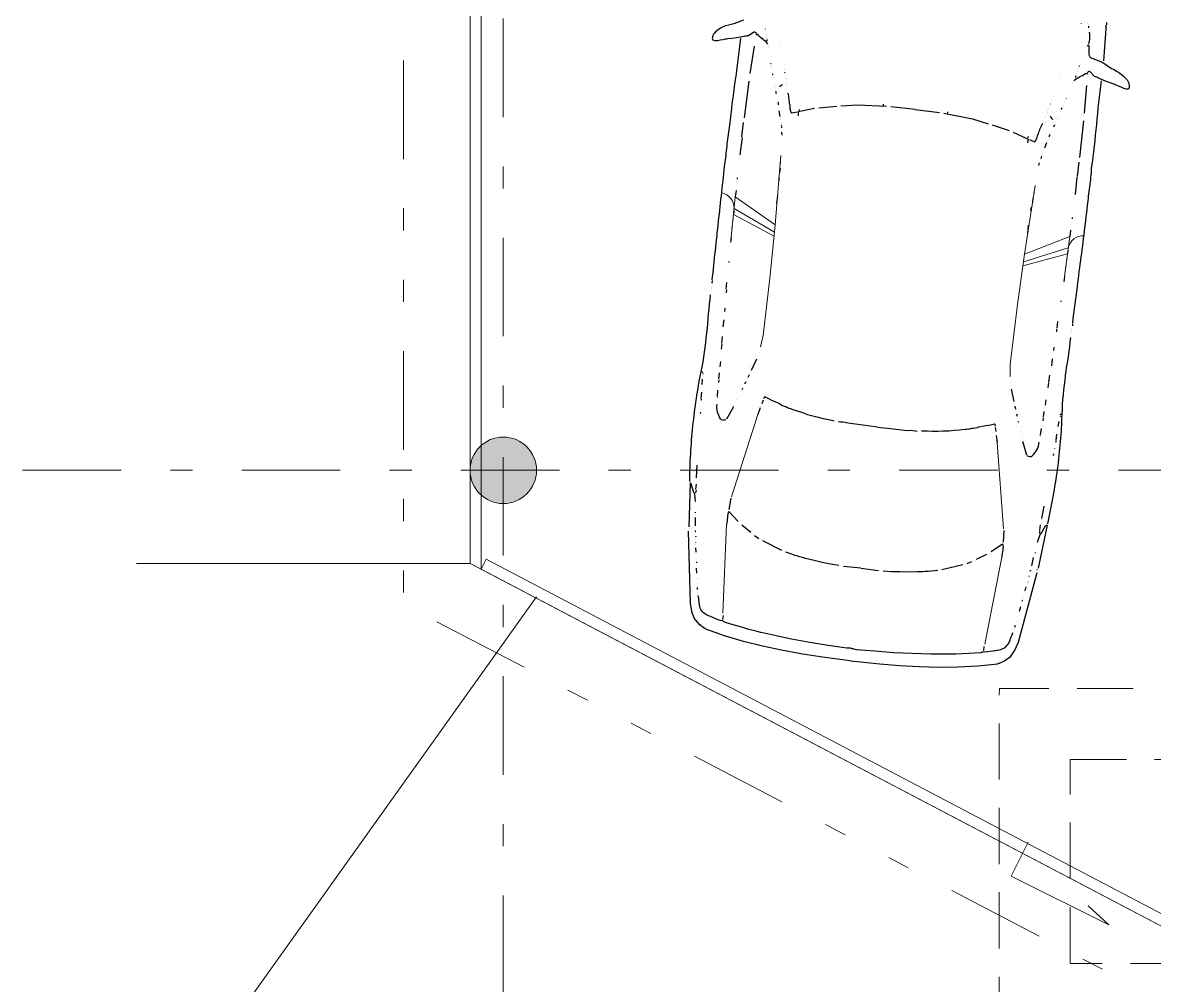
# Model space of a CAD drawing. Header units: metres. Extents: x -45 to 1930, y -347 to 488.
# Drawn here: x 146.67 to 151.78, y -31.93 to -27.59 of the extents above; entities that cross this region are included whole.
import ezdxf

# ---------------------------------------------------------------- set-up
doc = ezdxf.new("R2010")
doc.units = ezdxf.units.M
for name, pattern in [('GETRENNT', [31.75, 12.7, -6.35, 0, -6.35, 0, -6.35]), ('ČERCHOVANÁ', [25.4, 12.7, -6.35, 0, -6.35]), ('ČÁRKOVANÁ', [19.05, 12.7, -6.35])]:
    doc.linetypes.add(name, pattern=pattern)
doc.layers.add('FLOATINGWINDOWS', color=2, linetype='Continuous', plot=False)
for name, color, linetype in [('OSA', 7, 'ČERCHOVANÁ'), ('SRAFY', 3, 'Continuous'), ('srafy sklo', 252, 'Continuous'), ('SRAFY-TERÉN', 252, 'Continuous'), ('zariz.predmety', 203, 'Continuous'), ('ZDIVO', 1, 'Continuous')]:
    doc.layers.add(name, color=color, linetype=linetype)

# ---------------------------------------------------------------- blocks, each defined once
blk = doc.blocks.new('BMW3-PUD')
at = {"lineweight": 0}
for p, q in [((2.5694, 0.7572), (2.3861, 0.7602)), ((2.3861, 0.7602), (2.4905, 0.5663)), ((2.4387, 0.7593), (2.5245, 0.5656)), ((2.4664, 0.7589), (2.5425, 0.5652)), ((3.3491, 0.5435), (3.7319, 0.6186)), ((3.8595, 0.6254), (4.2578, 0.5956)), ((3.3491, -0.5435), (3.7319, -0.6186)), ((2.3861, -0.7602), (2.4905, -0.5663)), ((2.4387, -0.7593), (2.5245, -0.5656)), ((2.4664, -0.7589), (2.5425, -0.5652)), ((3.8595, -0.6254), (4.2578, -0.5956)), ((2.5694, -0.7572), (2.3861, -0.7602))]:
    blk.add_line(p, q, dxfattribs=at)
for points in [[(1.5236, 0.7387), (1.5228, 0.7394), (1.5213, 0.7394), (1.5198, 0.7409), (1.519, 0.7424), (1.525, 0.7447), (1.5318, 0.7463), (1.5393, 0.7471), (1.546, 0.7472), (1.5528, 0.748), (1.5595, 0.7489), (1.5663, 0.7512), (1.5715, 0.7543), (1.5722, 0.7558), (1.573, 0.7573), (1.5737, 0.758), (1.5737, 0.758), (1.5902, 0.8161), (1.6115, 0.8584), (1.6159, 0.8704), (1.621, 0.8818), (1.6261, 0.8938), (1.632, 0.9044), (1.6386, 0.915), (1.6468, 0.9249), (1.6549, 0.934), (1.6653, 0.9416), (1.6691, 0.9432), (1.6728, 0.9447), (1.6765, 0.9462), (1.6803, 0.9471), (1.684, 0.9471), (1.6878, 0.9471), (1.6916, 0.9464), (1.6953, 0.9457), (1.697, 0.9345), (1.6948, 0.9232), (1.6905, 0.9111), (1.6876, 0.8991), (1.6855, 0.893), (1.684, 0.8878), (1.6833, 0.8825), (1.6811, 0.878), (1.6768, 0.8592), (1.6725, 0.8411), (1.6675, 0.823), (1.6625, 0.8057), (1.6603, 0.8004), (1.6588, 0.7951), (1.6574, 0.7906), (1.6567, 0.7861), (1.6382, 0.7648), (1.6375, 0.7618), (1.6382, 0.7588), (1.6398, 0.7558), (1.6413, 0.7536), (1.6413, 0.7536), (1.6428, 0.7529), (1.6436, 0.7521), (1.6436, 0.7521)], [(1.4094, 0.8109), (1.4146, 0.8125), (1.4198, 0.8125), (1.4244, 0.8088), (1.4319, 0.8127), (1.4334, 0.8127), (1.4349, 0.812), (1.4356, 0.8112), (1.4379, 0.8112), (1.582, 0.8182)], [(2.7721, 0.8189), (2.7556, 0.8195), (2.7391, 0.8193), (2.7225, 0.8198), (2.7053, 0.8196), (2.6887, 0.8202), (2.6722, 0.82), (2.6557, 0.8205), (2.6392, 0.8203), (2.6226, 0.8209), (2.6054, 0.8207), (2.5889, 0.8212), (2.5724, 0.821), (2.5558, 0.8216), (2.5393, 0.8214), (2.522, 0.8219), (2.5055, 0.8217), (2.489, 0.8223), (2.4725, 0.8221), (2.4559, 0.8226), (2.4387, 0.8224), (2.4221, 0.823), (2.4056, 0.8228), (2.3891, 0.8226), (2.3718, 0.8232), (2.3553, 0.823), (2.3388, 0.8235), (2.3215, 0.8233), (2.305, 0.8231), (2.2885, 0.8236), (2.272, 0.8234), (2.2547, 0.824), (2.2382, 0.8238), (2.2276, 0.8237), (2.2171, 0.8236), (2.2059, 0.8234), (2.1954, 0.8233), (2.1848, 0.8232), (2.1743, 0.8238), (2.1638, 0.8237), (2.1533, 0.8243), (2.1428, 0.8242), (2.1315, 0.824), (2.121, 0.8239), (2.1105, 0.8238), (2.1, 0.8237), (2.0895, 0.8235), (2.079, 0.8226), (2.0685, 0.8218), (2.0437, 0.8222), (2.0189, 0.8227), (1.9942, 0.8224), (1.9694, 0.8228), (1.9446, 0.8225), (1.9198, 0.8222), (1.8951, 0.822), (1.8703, 0.8217), (1.8455, 0.8206), (1.8207, 0.8203), (1.796, 0.82), (1.7712, 0.8197), (1.7464, 0.8194), (1.7224, 0.8192), (1.6976, 0.8196), (1.6728, 0.8193)], [(1.9431, 0.8203), (1.9431, 0.8203)], [(2.7751, 0.8182), (2.7781, 0.819), (2.7804, 0.819), (2.7826, 0.819), (2.7849, 0.8191)], [(2.7984, 0.8192), (2.7984, 0.8192)], [(2.8059, 0.8186), (2.8059, 0.8186)], [(2.8119, 0.8194), (2.8119, 0.8194)], [(3.686, 0.8133), (3.6702, 0.8146), (3.6552, 0.8167), (3.6394, 0.818), (3.6236, 0.8193), (3.6086, 0.8206), (3.5928, 0.8219), (3.577, 0.8225), (3.5612, 0.8238), (3.5455, 0.8244), (3.5304, 0.8257), (3.5146, 0.8263), (3.4989, 0.8268), (3.4831, 0.8274), (3.4673, 0.828), (3.4516, 0.8285), (3.4365, 0.8284), (3.4208, 0.8289), (3.405, 0.8287), (3.3892, 0.8285), (3.3734, 0.8291), (3.3577, 0.8289), (3.3419, 0.828), (3.3269, 0.8278), (3.3111, 0.8276), (3.2954, 0.8267), (3.2796, 0.8265), (3.2639, 0.8255), (3.2489, 0.8246), (3.2331, 0.8236), (3.2173, 0.8227), (3.2024, 0.821), (3.1866, 0.8201), (3.1648, 0.8183), (3.1431, 0.8166), (3.1213, 0.8156), (3.0988, 0.8153), (3.077, 0.815), (3.0552, 0.8148), (3.0334, 0.8153), (3.0117, 0.815), (2.9899, 0.8155), (2.9681, 0.816), (2.9463, 0.8172), (2.9246, 0.8177), (2.9028, 0.8182), (2.881, 0.8187), (2.86, 0.8185), (2.8382, 0.8189)], [(1.4378, 0.8143), (1.4378, 0.8143)], [(2.7924, 0.8169), (2.7924, 0.8169)], [(2.7984, 0.8162), (2.7984, 0.8162)], [(2.8127, 0.8164), (2.8127, 0.8164)], [(2.8224, 0.8158), (2.8224, 0.8158)], [(3.1904, 0.8127), (3.1897, 0.8134), (3.1889, 0.8134), (3.1874, 0.8141), (3.1866, 0.8149)], [(3.195, 0.8119), (3.195, 0.8119), (3.1964, 0.812), (3.1972, 0.812), (3.1979, 0.812)], [(3.2446, 0.8088), (3.2205, 0.81)], [(3.3076, 0.8065), (3.2791, 0.8062)], [(3.3107, 0.8058), (3.3121, 0.8058), (3.3136, 0.8058), (3.3144, 0.8059), (3.3167, 0.8059)], [(3.3452, 0.804), (3.3452, 0.804), (3.346, 0.804), (3.346, 0.804), (3.346, 0.804)], [(3.3693, 0.802), (3.376, 0.8021)], [(3.4174, 0.7988), (3.4174, 0.7988)], [(3.6653, 0.7845), (3.6082, 0.7884)], [(3.6699, 0.7831), (3.6699, 0.7831)], [(3.6856, 0.7832), (3.6856, 0.7832)], [(3.7728, 0.7775), (3.7374, 0.7846), (3.7367, 0.7854), (3.7359, 0.7869), (3.7344, 0.7876), (3.7329, 0.7891), (3.6951, 0.8051), (3.6944, 0.8059), (3.6936, 0.8074), (3.6921, 0.8089), (3.692, 0.8111), (3.8897, 0.794)], [(3.7187, 0.7814), (3.6939, 0.7818)], [(3.7217, 0.7799), (3.7329, 0.7816)], [(3.7773, 0.7768), (3.7773, 0.7768)], [(3.8202, 0.7721), (3.8209, 0.7721), (3.8217, 0.7721), (3.8224, 0.7721), (3.8239, 0.7721)], [(3.8315, 0.77), (3.8315, 0.77)], [(3.8818, 0.7646), (3.8442, 0.7679)], [(3.8965, 0.791), (3.8965, 0.791), (3.8965, 0.791), (3.8958, 0.791), (3.8958, 0.791), (3.8958, 0.791), (3.8965, 0.791), (3.8965, 0.791), (3.8965, 0.791)], [(3.9033, 0.7896), (3.9033, 0.7896)], [(4.4034, 0), (4.4032, 0.0469), (4.4022, 0.1355), (4.3989, 0.2241), (4.3933, 0.3126), (4.3855, 0.4004), (4.374, 0.4881), (4.3586, 0.5758), (4.3388, 0.6634), (4.3373, 0.6649), (4.3358, 0.6671), (4.335, 0.6694), (4.335, 0.6709), (4.3227, 0.6917), (4.3037, 0.7125), (4.3029, 0.714), (4.3022, 0.7148), (4.3021, 0.7163), (4.3014, 0.717), (4.2727, 0.7325), (4.2312, 0.7447), (3.9093, 0.7919)], [(1.4224, 0.7277), (1.4224, 0.7277)], [(1.4291, 0.73), (1.4291, 0.73)], [(1.4351, 0.7331), (1.4426, 0.734)], [(1.4485, 0.7363), (1.4485, 0.7363)], [(1.4613, 0.7394), (1.468, 0.741), (1.474, 0.7418), (1.4807, 0.7427), (1.4867, 0.7435), (1.4935, 0.7436), (1.5003, 0.7437), (1.507, 0.743), (1.5138, 0.7423)], [(1.5312, 0.735), (1.5312, 0.735)], [(1.5379, 0.7336), (1.5379, 0.7336)], [(1.6102, 0.7157), (1.6102, 0.7157)], [(1.6856, 0.6955), (1.6802, 0.7007), (1.6749, 0.7059), (1.6711, 0.7127), (1.6665, 0.7186), (1.6627, 0.7253), (1.6588, 0.7313), (1.6543, 0.738), (1.6489, 0.7439), (1.6489, 0.7454), (1.6482, 0.7469), (1.6474, 0.7484), (1.6474, 0.7492), (1.6474, 0.7507), (1.6481, 0.7514), (1.6496, 0.7529), (1.6503, 0.7537)], [(1.7014, 0.7558), (1.8267, 0.7596)], [(1.8327, 0.7574), (1.8327, 0.7574)], [(1.8612, 0.76), (2.0279, 0.762)], [(2.1135, 0.7622), (2.0489, 0.7622)], [(2.1173, 0.7608), (2.1961, 0.7617)], [(2.2997, 0.7614), (2.3065, 0.7615)], [(2.3223, 0.7617), (2.3223, 0.7617)], [(2.332, 0.7604), (2.332, 0.7604)], [(2.3538, 0.7606), (2.3538, 0.7606)], [(2.3576, 0.7599), (2.3861, 0.7602)], [(2.4499, 0.7587), (2.4664, 0.7589)], [(2.489, 0.7592), (2.489, 0.7592), (2.4905, 0.7592), (2.4912, 0.7592), (2.4912, 0.7592)], [(2.4987, 0.7586), (2.4987, 0.7586)], [(2.5228, 0.7589), (2.5228, 0.7589), (2.5243, 0.7589), (2.525, 0.7589), (2.525, 0.7589)], [(2.5694, 0.7572), (2.5926, 0.7574)], [(2.5987, 0.7553), (2.5987, 0.7553)], [(2.6114, 0.7577), (2.6114, 0.7577)], [(2.679, 0.754), (2.6805, 0.754), (2.6813, 0.754), (2.6828, 0.754), (2.6843, 0.754)], [(2.8044, 0.7517), (2.7744, 0.7521)], [(2.8082, 0.7503), (2.821, 0.7504)], [(2.8908, 0.7475), (2.9059, 0.7477)], [(2.9434, 0.7459), (2.9757, 0.7463)], [(2.9825, 0.7456), (2.9825, 0.7456)], [(3.0486, 0.7434), (3.0186, 0.7438)], [(3.0523, 0.7419), (3.0764, 0.7422)], [(3.1312, 0.7391), (3.156, 0.7394)], [(3.2101, 0.7378), (3.1838, 0.7382)], [(3.2146, 0.7363), (3.2266, 0.7365)], [(3.2905, 0.7342), (3.2612, 0.7354)], [(3.295, 0.7335), (3.295, 0.7335), (3.2957, 0.7336), (3.2965, 0.7336), (3.2965, 0.7336)], [(3.391, 0.6844), (3.3931, 0.6904), (3.3938, 0.6972), (3.393, 0.7032), (3.3892, 0.7084), (3.3823, 0.7136), (3.3748, 0.718), (3.3672, 0.7224), (3.3597, 0.726), (3.3514, 0.729), (3.3423, 0.7304), (3.3341, 0.7317), (3.3251, 0.7316)], [(3.9067, 0.7604), (3.9059, 0.7603), (3.9044, 0.7611), (3.9036, 0.7618), (3.9021, 0.7618)], [(3.9277, 0.7576), (3.9277, 0.7576), (3.9285, 0.7576), (3.93, 0.7576), (3.9307, 0.7577)], [(3.9382, 0.757), (3.9382, 0.757)], [(3.9555, 0.7549), (3.9555, 0.7549), (3.9563, 0.7549), (3.957, 0.755), (3.957, 0.755)], [(3.9653, 0.7528), (3.9653, 0.7528)], [(3.9984, 0.7472), (3.9796, 0.7507)], [(4.0029, 0.7458), (4.0029, 0.7458)], [(4.0285, 0.7423), (4.0285, 0.7423)], [(4.0413, 0.7402), (4.0428, 0.7402), (4.0435, 0.7402), (4.0451, 0.7402), (4.0458, 0.7402)], [(4.0526, 0.7396), (4.0526, 0.7396)], [(4.0924, 0.7333), (4.0699, 0.7368)], [(4.1165, 0.7291), (4.1165, 0.7291)], [(4.1376, 0.7248), (4.1376, 0.7248)], [(4.1489, 0.7227), (4.1489, 0.7227)], [(4.1654, 0.7207), (4.1564, 0.7221)], [(4.1699, 0.72), (4.1699, 0.72)], [(4.1775, 0.7178), (4.1775, 0.7178)], [(4.3475, 0), (4.3474, 0.005), (4.3495, 0.0215), (4.3462, 0.1056), (4.343, 0.1904), (4.3375, 0.2744), (4.3297, 0.3577), (4.3271, 0.3862), (4.3238, 0.4147), (4.3204, 0.4424), (4.3171, 0.4702), (4.3123, 0.4986), (4.3074, 0.5264), (4.3026, 0.5541), (4.297, 0.5826), (4.2955, 0.5848), (4.2947, 0.5878), (4.2939, 0.59), (4.2924, 0.5923), (4.2922, 0.6028), (4.2899, 0.6133), (4.2867, 0.6237), (4.2843, 0.635), (4.282, 0.6402), (4.2805, 0.6462), (4.2789, 0.6522), (4.2773, 0.6574), (4.275, 0.6641), (4.2727, 0.6701), (4.2703, 0.6761), (4.2665, 0.6821), (4.2627, 0.6865), (4.2581, 0.691), (4.2528, 0.6954), (4.2476, 0.6991), (4.2408, 0.702), (4.2332, 0.7042), (4.2257, 0.7064), (4.2189, 0.7078), (4.2114, 0.7099), (4.2046, 0.7114), (4.1978, 0.7135), (4.1918, 0.7157)], [(4.2969, 0.7155), (4.2969, 0.7155)], [(1.4279, 0.7), (1.4279, 0.7), (1.4272, 0.7), (1.4257, 0.7), (1.4257, 0.7)], [(1.4377, 0.6971), (1.4377, 0.6971)], [(1.5138, 0.6793), (1.5138, 0.6793)], [(1.62, 0.7136), (1.62, 0.7136), (1.6193, 0.7135), (1.6178, 0.7135), (1.6178, 0.7135)], [(1.6291, 0.7107), (1.6291, 0.7107)], [(1.6449, 0.7063), (1.6449, 0.7063)], [(1.6532, 0.7042), (1.6532, 0.7042)], [(1.6607, 0.7028), (1.6607, 0.7028)], [(1.6645, 0.7013), (1.672, 0.7014)], [(1.6954, 0.6927), (1.6954, 0.6927)], [(1.7014, 0.6905), (1.7014, 0.6905)], [(1.7714, 0.6703), (1.7714, 0.6703), (1.7714, 0.6711), (1.7707, 0.6718), (1.7707, 0.6718)], [(1.7798, 0.6666), (1.7798, 0.6666)], [(1.7895, 0.6653), (1.7895, 0.6653)], [(3.3282, 0.6566), (3.3872, 0.6813)], [(3.3369, 0.6807), (3.3369, 0.6807)], [(1.6742, 0.6368), (1.6742, 0.6368)], [(1.6885, 0.634), (1.6885, 0.634)], [(1.7428, 0.6189), (1.7428, 0.6189)], [(1.8001, 0.6616), (1.8001, 0.6616)], [(1.8084, 0.6595), (1.8084, 0.6595)], [(1.8204, 0.6551), (1.8197, 0.6559), (1.8189, 0.6566), (1.8167, 0.6566), (1.8152, 0.6573)], [(1.8302, 0.6522), (1.8302, 0.6522)], [(1.8585, 0.6083), (1.8615, 0.6113), (1.8645, 0.6143), (1.8682, 0.6181), (1.8719, 0.6204)], [(1.8604, 0.6436), (1.8604, 0.6436)], [(1.8679, 0.6414), (1.8679, 0.6414)], [(1.8755, 0.6385), (1.8755, 0.6385)], [(1.8786, 0.625), (1.8786, 0.625)], [(1.8845, 0.6364), (1.8845, 0.6364)], [(1.9033, 0.6306), (1.8928, 0.6334)], [(1.9182, 0.639), (1.9182, 0.639)], [(1.9305, 0.6211), (1.9305, 0.6211)], [(1.9508, 0.6154), (1.9478, 0.6161), (1.9456, 0.6161), (1.9425, 0.6168), (1.9403, 0.619)], [(3.2093, 0.6154), (3.219, 0.6193)], [(3.2347, 0.6247), (3.2347, 0.6247)], [(3.2415, 0.6263), (3.2422, 0.6263), (3.243, 0.627), (3.2437, 0.6278), (3.2452, 0.6278)], [(3.2512, 0.6294), (3.2512, 0.6294)], [(3.2622, 0.6475), (3.2622, 0.6475)], [(3.2655, 0.6236), (3.2655, 0.6236)], [(3.2781, 0.6395), (3.2781, 0.6395)], [(3.2886, 0.6434), (3.2886, 0.6434)], [(3.2945, 0.6457), (3.2945, 0.6457)], [(3.3043, 0.6488), (3.3043, 0.6488)], [(3.3207, 0.6558), (3.3207, 0.6558)], [(3.7319, 0.6186), (3.7319, 0.6186)], [(3.7394, 0.6209), (3.7911, 0.6238)], [(3.8398, 0.5749), (3.7987, 0.6217), (3.8047, 0.624), (3.8121, 0.6256), (3.8196, 0.6257), (3.8272, 0.6257), (3.8354, 0.6251), (3.8437, 0.6252), (3.852, 0.6246), (3.8595, 0.6254)], [(1.7684, 0.6117), (1.7684, 0.6117)], [(1.788, 0.6074), (1.788, 0.6074)], [(1.794, 0.6052), (1.794, 0.6052)], [(1.8046, 0.6031), (1.8046, 0.6031), (1.8038, 0.6031), (1.8023, 0.6031), (1.8023, 0.6031)], [(1.8143, 0.6002), (1.8143, 0.6002)], [(1.8234, 0.5981), (1.8234, 0.5981)], [(1.8309, 0.5952), (1.8309, 0.5952)], [(1.8347, 0.5937), (1.8347, 0.5937)], [(1.8422, 0.5923), (1.8422, 0.5923)], [(1.8477, 0.5743), (1.8477, 0.5743)], [(1.8498, 0.5909), (1.8498, 0.5909)], [(1.8556, 0.6007), (1.8556, 0.6007)], [(1.8573, 0.588), (1.8573, 0.588)], [(1.8664, 0.5851), (1.8664, 0.5851)], [(1.9744, 0.5278), (1.9816, 0.5512), (1.9786, 0.5549), (1.974, 0.5571), (1.9695, 0.5585), (1.9643, 0.56), (1.959, 0.5607), (1.9537, 0.5621), (1.9484, 0.5628), (1.9439, 0.565), (1.9379, 0.5664), (1.9311, 0.5678), (1.9251, 0.5693), (1.9183, 0.5707), (1.9123, 0.5721), (1.9055, 0.5743), (1.8995, 0.5765), (1.8934, 0.5794)], [(1.9591, 0.6125), (1.9591, 0.6125)], [(1.9681, 0.6111), (1.9681, 0.6111)], [(2.0021, 0.601), (1.978, 0.6082)], [(2.0111, 0.5981), (2.0111, 0.5981)], [(2.0269, 0.5945), (2.0269, 0.5945)], [(2.0322, 0.5931), (2.0322, 0.5931)], [(2.0435, 0.5902), (2.0435, 0.5902), (2.0427, 0.5909), (2.0412, 0.5917), (2.0412, 0.5917)], [(2.0465, 0.5895), (2.048, 0.5895), (2.0495, 0.5895), (2.051, 0.5895), (2.0533, 0.5896)], [(2.0593, 0.5874), (2.0593, 0.5874)], [(2.0856, 0.5832), (2.0721, 0.5853)], [(2.2081, 0.5764), (2.2096, 0.5764), (2.2103, 0.5764), (2.2118, 0.5764), (2.2133, 0.5765)], [(2.2268, 0.5766), (2.2268, 0.5766)], [(2.2336, 0.5745), (2.2547, 0.5747)], [(2.2922, 0.5721), (2.2757, 0.5734)], [(2.2845, 0.5893), (2.2845, 0.5893)], [(2.3936, 0.5703), (2.3583, 0.5699)], [(3.0724, 0.5709), (3.0724, 0.5709)], [(3.1016, 0.5788), (3.1555, 0.5975)], [(3.1388, 0.6063), (3.1388, 0.6063)], [(3.1421, 0.5823), (3.1421, 0.5823)], [(3.1622, 0.5983), (3.1622, 0.5983)], [(3.1689, 0.6006), (3.1689, 0.6006)], [(3.1764, 0.6037), (3.1891, 0.6084)], [(3.1951, 0.61), (3.1951, 0.61)], [(3.2033, 0.6123), (3.2033, 0.6123)], [(3.603, 0.5946), (3.603, 0.5946)], [(3.6922, 0.6129), (3.6922, 0.6129)], [(4.2683, 0.5927), (4.2871, 0.5929)], [(1.949, 0.4517), (1.9722, 0.5225), (1.9895, 0.5205)], [(1.961, 0.5201), (1.9625, 0.5202), (1.964, 0.5202), (1.9647, 0.5202), (1.967, 0.5202)], [(3.2768, 0.4931), (3.266, 0.5214), (3.2675, 0.523), (3.2697, 0.5245), (3.2727, 0.5253), (3.2764, 0.5268)], [(3.2824, 0.5269), (3.2989, 0.5316)], [(3.3109, 0.5347), (3.3109, 0.5347)], [(3.3176, 0.5363), (3.3491, 0.5435)], [(3.8811, 0.513), (3.8535, 0.5562)], [(3.2768, 0.4931), (3.2886, 0.4519), (3.2932, 0.4459), (3.2955, 0.4385), (3.2979, 0.4295), (3.2995, 0.422), (3.3026, 0.4145), (3.3042, 0.4078), (3.3057, 0.401), (3.3073, 0.3935), (3.3129, 0.3688), (3.3176, 0.3448), (3.3224, 0.3209), (3.3265, 0.2962), (3.3298, 0.2722), (3.3331, 0.2482), (3.3349, 0.2234), (3.3367, 0.1986)], [(3.8864, 0.5071), (3.8864, 0.5071)], [(3.8902, 0.4996), (3.8902, 0.4996)], [(3.9056, 0.4727), (3.8941, 0.4937)], [(3.9079, 0.4653), (3.9079, 0.4653)], [(3.9102, 0.46), (3.9102, 0.46)], [(1.9277, 0.353), (1.9447, 0.4328)], [(1.9476, 0.4441), (1.9476, 0.4441)], [(3.9459, 0.3636), (3.9133, 0.4541)], [(1.9018, 0.1297), (1.9108, 0.2612), (1.9249, 0.3342)], [(3.9491, 0.3516), (3.9491, 0.3516)], [(3.9836, 0.1005), (3.9817, 0.1388), (3.9782, 0.1763), (3.974, 0.2145), (3.969, 0.2535), (3.9674, 0.2633), (3.9658, 0.2722), (3.9649, 0.2805), (3.9626, 0.2887), (3.9609, 0.3037), (3.9577, 0.3179), (3.9546, 0.3314), (3.9514, 0.3449)], [(3.3424, 0), (3.3423, 0.044), (3.3412, 0.1356), (3.3395, 0.1476), (3.3394, 0.1589), (3.3393, 0.1694), (3.3391, 0.1799)], [(1.8926, 0.1461), (1.8941, 0.1461), (1.8956, 0.1462), (1.8964, 0.1462), (1.8986, 0.1462)], [(1.8992, 0), (1.9005, 0.1109)], [(1.9004, 0.1222), (1.9004, 0.1222)], [(1.8987, 0.0535), (1.8987, 0.0535)], [(1.8988, 0.0588), (1.8988, 0.0588)], [(3.9834, 0), (3.9846, 0.0795)], [(3.9853, 0.0855), (3.9853, 0.0855)], [(4.4034, 0), (4.4032, -0.0469), (4.4022, -0.1355), (4.3989, -0.2241), (4.3933, -0.3126), (4.3855, -0.4004), (4.374, -0.4881), (4.3586, -0.5758), (4.3388, -0.6634), (4.3373, -0.6649), (4.3358, -0.6671), (4.335, -0.6694), (4.335, -0.6709), (4.3227, -0.6917), (4.3037, -0.7125), (4.3029, -0.714), (4.3022, -0.7148), (4.3021, -0.7163), (4.3014, -0.717), (4.2727, -0.7325), (4.2312, -0.7447), (3.9093, -0.7919)], [(3.9834, 0), (3.9846, -0.0795)], [(1.8992, 0), (1.9005, -0.1109)], [(3.3424, 0), (3.3423, -0.044), (3.3412, -0.1356), (3.3395, -0.1476), (3.3394, -0.1589), (3.3393, -0.1694), (3.3391, -0.1799)], [(4.3475, 0), (4.3474, -0.005), (4.3495, -0.0215), (4.3462, -0.1056), (4.343, -0.1904), (4.3375, -0.2744), (4.3297, -0.3577), (4.3271, -0.3862), (4.3238, -0.4147), (4.3204, -0.4424), (4.3171, -0.4702), (4.3123, -0.4986), (4.3074, -0.5264), (4.3026, -0.5541), (4.297, -0.5826), (4.2955, -0.5848), (4.2947, -0.5878), (4.2939, -0.59), (4.2924, -0.5923), (4.2922, -0.6028), (4.2899, -0.6133), (4.2867, -0.6237), (4.2843, -0.635), (4.282, -0.6402), (4.2805, -0.6462), (4.2789, -0.6522), (4.2773, -0.6574), (4.275, -0.6641), (4.2727, -0.6701), (4.2703, -0.6761), (4.2665, -0.6821), (4.2627, -0.6865), (4.2581, -0.691), (4.2528, -0.6954), (4.2476, -0.6991), (4.2408, -0.702), (4.2332, -0.7042), (4.2257, -0.7064), (4.2189, -0.7078), (4.2114, -0.7099), (4.2046, -0.7114), (4.1978, -0.7135), (4.1918, -0.7157)], [(1.8987, -0.0535), (1.8987, -0.0535)], [(1.8988, -0.0588), (1.8988, -0.0588)], [(3.9836, -0.1005), (3.9817, -0.1388), (3.9782, -0.1763), (3.974, -0.2145), (3.969, -0.2535), (3.9674, -0.2633), (3.9658, -0.2722), (3.9649, -0.2805), (3.9626, -0.2887), (3.9609, -0.3037), (3.9577, -0.3179), (3.9546, -0.3314), (3.9514, -0.3449)], [(3.9853, -0.0855), (3.9853, -0.0855)], [(1.8926, -0.1461), (1.8941, -0.1461), (1.8956, -0.1462), (1.8964, -0.1462), (1.8986, -0.1462)], [(1.9004, -0.1222), (1.9004, -0.1222)], [(1.9018, -0.1297), (1.9108, -0.2612), (1.9249, -0.3342)], [(3.2768, -0.4931), (3.2886, -0.4519), (3.2932, -0.4459), (3.2955, -0.4385), (3.2979, -0.4295), (3.2995, -0.422), (3.3026, -0.4145), (3.3042, -0.4078), (3.3057, -0.401), (3.3073, -0.3935), (3.3129, -0.3688), (3.3176, -0.3448), (3.3224, -0.3209), (3.3265, -0.2962), (3.3298, -0.2722), (3.3331, -0.2482), (3.3349, -0.2234), (3.3367, -0.1986)], [(1.9277, -0.353), (1.9447, -0.4328)], [(3.9491, -0.3516), (3.9491, -0.3516)], [(3.9459, -0.3636), (3.9133, -0.4541)], [(1.9476, -0.4441), (1.9476, -0.4441)], [(1.949, -0.4517), (1.9722, -0.5225), (1.9895, -0.5205)], [(3.2768, -0.4931), (3.266, -0.5214), (3.2675, -0.523), (3.2697, -0.5245), (3.2727, -0.5253), (3.2764, -0.5268)], [(3.8864, -0.5071), (3.8864, -0.5071)], [(3.8902, -0.4996), (3.8902, -0.4996)], [(3.9056, -0.4727), (3.8941, -0.4937)], [(3.9079, -0.4653), (3.9079, -0.4653)], [(3.9102, -0.46), (3.9102, -0.46)], [(1.9744, -0.5278), (1.9816, -0.5512), (1.9786, -0.5549), (1.974, -0.5571), (1.9695, -0.5585), (1.9643, -0.56), (1.959, -0.5607), (1.9537, -0.5621), (1.9484, -0.5628), (1.9439, -0.565), (1.9379, -0.5664), (1.9311, -0.5678), (1.9251, -0.5693), (1.9183, -0.5707), (1.9123, -0.5721), (1.9055, -0.5743), (1.8995, -0.5765), (1.8934, -0.5794)], [(1.961, -0.5201), (1.9625, -0.5202), (1.964, -0.5202), (1.9647, -0.5202), (1.967, -0.5202)], [(3.2824, -0.5269), (3.2989, -0.5316)], [(3.3109, -0.5347), (3.3109, -0.5347)], [(3.3176, -0.5363), (3.3491, -0.5435)], [(3.8811, -0.513), (3.8535, -0.5562)], [(1.7684, -0.6117), (1.7684, -0.6117)], [(1.788, -0.6074), (1.788, -0.6074)], [(1.794, -0.6052), (1.794, -0.6052)], [(1.8046, -0.6031), (1.8046, -0.6031), (1.8038, -0.6031), (1.8023, -0.6031), (1.8023, -0.6031)], [(1.8143, -0.6002), (1.8143, -0.6002)], [(1.8234, -0.5981), (1.8234, -0.5981)], [(1.8309, -0.5952), (1.8309, -0.5952)], [(1.8347, -0.5937), (1.8347, -0.5937)], [(1.8422, -0.5923), (1.8422, -0.5923)], [(1.8477, -0.5743), (1.8477, -0.5743)], [(1.8498, -0.5909), (1.8498, -0.5909)], [(1.8556, -0.6007), (1.8556, -0.6007)], [(1.8573, -0.588), (1.8573, -0.588)], [(1.8585, -0.6083), (1.8615, -0.6113), (1.8645, -0.6143), (1.8682, -0.6181), (1.8719, -0.6204)], [(1.8664, -0.5851), (1.8664, -0.5851)], [(1.9591, -0.6125), (1.9591, -0.6125)], [(1.9681, -0.6111), (1.9681, -0.6111)], [(2.0021, -0.601), (1.978, -0.6082)], [(2.0111, -0.5981), (2.0111, -0.5981)], [(2.0269, -0.5945), (2.0269, -0.5945)], [(2.0322, -0.5931), (2.0322, -0.5931)], [(2.0435, -0.5902), (2.0435, -0.5902), (2.0427, -0.5909), (2.0412, -0.5917), (2.0412, -0.5917)], [(2.0465, -0.5895), (2.048, -0.5895), (2.0495, -0.5895), (2.051, -0.5895), (2.0533, -0.5896)], [(2.0593, -0.5874), (2.0593, -0.5874)], [(2.0856, -0.5832), (2.0721, -0.5853)], [(2.2081, -0.5764), (2.2096, -0.5764), (2.2103, -0.5764), (2.2118, -0.5764), (2.2133, -0.5765)], [(2.2268, -0.5766), (2.2268, -0.5766)], [(2.2336, -0.5745), (2.2547, -0.5747)], [(2.2922, -0.5721), (2.2757, -0.5734)], [(2.2845, -0.5893), (2.2845, -0.5893)], [(2.3936, -0.5703), (2.3583, -0.5699)], [(3.0724, -0.5709), (3.0724, -0.5709)], [(3.1016, -0.5788), (3.1555, -0.5975)], [(3.1388, -0.6063), (3.1388, -0.6063)], [(3.1421, -0.5823), (3.1421, -0.5823)], [(3.1622, -0.5983), (3.1622, -0.5983)], [(3.1689, -0.6006), (3.1689, -0.6006)], [(3.1764, -0.6037), (3.1891, -0.6084)], [(3.1951, -0.61), (3.1951, -0.61)], [(3.2033, -0.6123), (3.2033, -0.6123)], [(3.603, -0.5946), (3.603, -0.5946)], [(3.6922, -0.6129), (3.6922, -0.6129)], [(3.8398, -0.5749), (3.7987, -0.6217), (3.8047, -0.624), (3.8121, -0.6256), (3.8196, -0.6257), (3.8272, -0.6257), (3.8354, -0.6251), (3.8437, -0.6252), (3.852, -0.6246), (3.8595, -0.6254)], [(4.2683, -0.5927), (4.2871, -0.5929)], [(1.6742, -0.6368), (1.6742, -0.6368)], [(1.6885, -0.634), (1.6885, -0.634)], [(1.7428, -0.6189), (1.7428, -0.6189)], [(1.8001, -0.6616), (1.8001, -0.6616)], [(1.8084, -0.6595), (1.8084, -0.6595)], [(1.8204, -0.6551), (1.8197, -0.6559), (1.8189, -0.6566), (1.8167, -0.6566), (1.8152, -0.6573)], [(1.8302, -0.6522), (1.8302, -0.6522)], [(1.8604, -0.6436), (1.8604, -0.6436)], [(1.8679, -0.6414), (1.8679, -0.6414)], [(1.8755, -0.6385), (1.8755, -0.6385)], [(1.8786, -0.625), (1.8786, -0.625)], [(1.8845, -0.6364), (1.8845, -0.6364)], [(1.9033, -0.6306), (1.8928, -0.6334)], [(1.9182, -0.639), (1.9182, -0.639)], [(1.9305, -0.6211), (1.9305, -0.6211)], [(1.9508, -0.6154), (1.9478, -0.6161), (1.9456, -0.6161), (1.9425, -0.6168), (1.9403, -0.619)], [(3.2093, -0.6154), (3.219, -0.6193)], [(3.2347, -0.6247), (3.2347, -0.6247)], [(3.2415, -0.6263), (3.2422, -0.6263), (3.243, -0.627), (3.2437, -0.6278), (3.2452, -0.6278)], [(3.2512, -0.6294), (3.2512, -0.6294)], [(3.2622, -0.6475), (3.2622, -0.6475)], [(3.2655, -0.6236), (3.2655, -0.6236)], [(3.2781, -0.6395), (3.2781, -0.6395)], [(3.2886, -0.6434), (3.2886, -0.6434)], [(3.2945, -0.6457), (3.2945, -0.6457)], [(3.3043, -0.6488), (3.3043, -0.6488)], [(3.3207, -0.6558), (3.3207, -0.6558)], [(3.3282, -0.6566), (3.3872, -0.6813)], [(3.7319, -0.6186), (3.7319, -0.6186)], [(3.7394, -0.6209), (3.7911, -0.6238)], [(1.62, -0.7136), (1.62, -0.7136), (1.6193, -0.7135), (1.6178, -0.7135), (1.6178, -0.7135)], [(1.6291, -0.7107), (1.6291, -0.7107)], [(1.6449, -0.7063), (1.6449, -0.7063)], [(1.6856, -0.6955), (1.6802, -0.7007), (1.6749, -0.7059), (1.6711, -0.7127), (1.6665, -0.7186), (1.6627, -0.7253), (1.6588, -0.7313), (1.6543, -0.738), (1.6489, -0.7439), (1.6489, -0.7454), (1.6482, -0.7469), (1.6474, -0.7484), (1.6474, -0.7492), (1.6474, -0.7507), (1.6481, -0.7514), (1.6496, -0.7529), (1.6503, -0.7537)], [(1.6532, -0.7042), (1.6532, -0.7042)], [(1.6607, -0.7028), (1.6607, -0.7028)], [(1.6645, -0.7013), (1.672, -0.7014)], [(1.6954, -0.6927), (1.6954, -0.6927)], [(1.7014, -0.6905), (1.7014, -0.6905)], [(1.7714, -0.6703), (1.7714, -0.6703), (1.7714, -0.6711), (1.7707, -0.6718), (1.7707, -0.6718)], [(1.7798, -0.6666), (1.7798, -0.6666)], [(1.7895, -0.6653), (1.7895, -0.6653)], [(3.391, -0.6844), (3.3931, -0.6904), (3.3938, -0.6972), (3.393, -0.7032), (3.3892, -0.7084), (3.3823, -0.7136), (3.3748, -0.718), (3.3672, -0.7224), (3.3597, -0.726), (3.3514, -0.729), (3.3423, -0.7304), (3.3341, -0.7317), (3.3251, -0.7316)], [(3.3369, -0.6807), (3.3369, -0.6807)], [(1.5902, -0.8161), (1.6115, -0.8584), (1.6159, -0.8704), (1.621, -0.8818), (1.6261, -0.8938), (1.632, -0.9044), (1.6386, -0.915), (1.6468, -0.9249), (1.6549, -0.934), (1.6653, -0.9416), (1.6691, -0.9432), (1.6728, -0.9447), (1.6765, -0.9462), (1.6803, -0.9471), (1.684, -0.9471), (1.6878, -0.9471), (1.6916, -0.9464), (1.6953, -0.9457), (1.697, -0.9345), (1.6948, -0.9232), (1.6905, -0.9111), (1.6876, -0.8991), (1.6855, -0.893), (1.684, -0.8878), (1.6833, -0.8825), (1.6811, -0.878), (1.6768, -0.8592), (1.6725, -0.8411), (1.6675, -0.823), (1.6625, -0.8057), (1.6603, -0.8004), (1.6588, -0.7951), (1.6574, -0.7906), (1.6567, -0.7861), (1.6382, -0.7648), (1.6375, -0.7618), (1.6382, -0.7588), (1.6398, -0.7558), (1.6413, -0.7536), (1.6413, -0.7536), (1.6428, -0.7529), (1.6436, -0.7521), (1.6436, -0.7521)], [(1.6102, -0.7157), (1.6102, -0.7157)], [(1.7014, -0.7558), (1.8267, -0.7596)], [(1.8327, -0.7574), (1.8327, -0.7574)], [(1.8612, -0.76), (2.0279, -0.762)], [(2.1135, -0.7622), (2.0489, -0.7622)], [(2.1173, -0.7608), (2.1961, -0.7617)], [(2.2997, -0.7614), (2.3065, -0.7615)], [(2.3223, -0.7617), (2.3223, -0.7617)], [(2.332, -0.7604), (2.332, -0.7604)], [(2.3538, -0.7606), (2.3538, -0.7606)], [(2.3576, -0.7599), (2.3861, -0.7602)], [(2.4499, -0.7587), (2.4664, -0.7589)], [(2.489, -0.7592), (2.489, -0.7592), (2.4905, -0.7592), (2.4912, -0.7592), (2.4912, -0.7592)], [(2.4987, -0.7586), (2.4987, -0.7586)], [(2.5228, -0.7589), (2.5228, -0.7589), (2.5243, -0.7589), (2.525, -0.7589), (2.525, -0.7589)], [(2.5694, -0.7572), (2.5926, -0.7574)], [(2.5987, -0.7553), (2.5987, -0.7553)], [(2.6114, -0.7577), (2.6114, -0.7577)], [(2.679, -0.754), (2.6805, -0.754), (2.6813, -0.754), (2.6828, -0.754), (2.6843, -0.754)], [(2.8044, -0.7517), (2.7744, -0.7521)], [(2.8082, -0.7503), (2.821, -0.7504)], [(2.8908, -0.7475), (2.9059, -0.7477)], [(2.9434, -0.7459), (2.9757, -0.7463)], [(2.9825, -0.7456), (2.9825, -0.7456)], [(3.0486, -0.7434), (3.0186, -0.7438)], [(3.0523, -0.7419), (3.0764, -0.7422)], [(3.1312, -0.7391), (3.156, -0.7394)], [(3.2101, -0.7378), (3.1838, -0.7382)], [(3.2146, -0.7363), (3.2266, -0.7365)], [(3.2905, -0.7342), (3.2612, -0.7354)], [(3.295, -0.7335), (3.295, -0.7335), (3.2957, -0.7336), (3.2965, -0.7336), (3.2965, -0.7336)], [(3.8818, -0.7646), (3.8442, -0.7679)], [(3.9067, -0.7604), (3.9059, -0.7603), (3.9044, -0.7611), (3.9036, -0.7618), (3.9021, -0.7618)], [(3.9277, -0.7576), (3.9277, -0.7576), (3.9285, -0.7576), (3.93, -0.7576), (3.9307, -0.7577)], [(3.9382, -0.757), (3.9382, -0.757)], [(3.9555, -0.7549), (3.9555, -0.7549), (3.9563, -0.7549), (3.957, -0.755), (3.957, -0.755)], [(3.9653, -0.7528), (3.9653, -0.7528)], [(3.9984, -0.7472), (3.9796, -0.7507)], [(4.0029, -0.7458), (4.0029, -0.7458)], [(4.0285, -0.7423), (4.0285, -0.7423)], [(4.0413, -0.7402), (4.0428, -0.7402), (4.0435, -0.7402), (4.0451, -0.7402), (4.0458, -0.7402)], [(4.0526, -0.7396), (4.0526, -0.7396)], [(4.0924, -0.7333), (4.0699, -0.7368)], [(4.1165, -0.7291), (4.1165, -0.7291)], [(4.1376, -0.7248), (4.1376, -0.7248)], [(4.1489, -0.7227), (4.1489, -0.7227)], [(4.1654, -0.7207), (4.1564, -0.7221)], [(4.1699, -0.72), (4.1699, -0.72)], [(4.1775, -0.7178), (4.1775, -0.7178)], [(4.2969, -0.7155), (4.2969, -0.7155)], [(2.7924, -0.8169), (2.7924, -0.8169)], [(2.7984, -0.8162), (2.7984, -0.8162)], [(2.8127, -0.8164), (2.8127, -0.8164)], [(2.8224, -0.8158), (2.8224, -0.8158)], [(3.686, -0.8133), (3.6702, -0.8146), (3.6552, -0.8167), (3.6394, -0.818), (3.6236, -0.8193), (3.6086, -0.8206), (3.5928, -0.8219), (3.577, -0.8225), (3.5612, -0.8238), (3.5455, -0.8244), (3.5304, -0.8257), (3.5146, -0.8263), (3.4989, -0.8268), (3.4831, -0.8274), (3.4673, -0.828), (3.4516, -0.8285), (3.4365, -0.8284), (3.4208, -0.8289), (3.405, -0.8287), (3.3892, -0.8285), (3.3734, -0.8291), (3.3577, -0.8289), (3.3419, -0.828), (3.3269, -0.8278), (3.3111, -0.8276), (3.2954, -0.8267), (3.2796, -0.8265), (3.2639, -0.8255), (3.2489, -0.8246), (3.2331, -0.8236), (3.2173, -0.8227), (3.2024, -0.821), (3.1866, -0.8201), (3.1648, -0.8183), (3.1431, -0.8166), (3.1213, -0.8156), (3.0988, -0.8153), (3.077, -0.815), (3.0552, -0.8148), (3.0334, -0.8153), (3.0117, -0.815), (2.9899, -0.8155), (2.9681, -0.816), (2.9463, -0.8172), (2.9246, -0.8177), (2.9028, -0.8182), (2.881, -0.8187), (2.86, -0.8185), (2.8382, -0.8189)], [(3.1904, -0.8127), (3.1897, -0.8134), (3.1889, -0.8134), (3.1874, -0.8141), (3.1866, -0.8149)], [(3.195, -0.8119), (3.195, -0.8119), (3.1964, -0.812), (3.1972, -0.812), (3.1979, -0.812)], [(3.2446, -0.8088), (3.2205, -0.81)], [(3.3076, -0.8065), (3.2791, -0.8062)], [(3.3107, -0.8058), (3.3121, -0.8058), (3.3136, -0.8058), (3.3144, -0.8059), (3.3167, -0.8059)], [(3.3452, -0.804), (3.3452, -0.804), (3.346, -0.804), (3.346, -0.804), (3.346, -0.804)], [(3.3693, -0.802), (3.376, -0.8021)], [(3.4174, -0.7988), (3.4174, -0.7988)], [(3.6653, -0.7845), (3.6082, -0.7884)], [(3.6699, -0.7831), (3.6699, -0.7831)], [(3.6856, -0.7832), (3.6856, -0.7832)], [(3.7728, -0.7775), (3.7374, -0.7846), (3.7367, -0.7854), (3.7359, -0.7869), (3.7344, -0.7876), (3.7329, -0.7891), (3.6951, -0.8051), (3.6944, -0.8059), (3.6936, -0.8074), (3.6921, -0.8089), (3.692, -0.8111), (3.8897, -0.794)], [(3.7187, -0.7814), (3.6939, -0.7818)], [(3.7217, -0.7799), (3.7329, -0.7816)], [(3.7773, -0.7768), (3.7773, -0.7768)], [(3.8202, -0.7721), (3.8209, -0.7721), (3.8217, -0.7721), (3.8224, -0.7721), (3.8239, -0.7721)], [(3.8315, -0.77), (3.8315, -0.77)], [(3.8965, -0.791), (3.8965, -0.791), (3.8965, -0.791), (3.8958, -0.791), (3.8958, -0.791), (3.8958, -0.791), (3.8965, -0.791), (3.8965, -0.791), (3.8965, -0.791)], [(3.9033, -0.7896), (3.9033, -0.7896)], [(2.7721, -0.8189), (2.7556, -0.8195), (2.7391, -0.8193), (2.7225, -0.8198), (2.7053, -0.8196), (2.6887, -0.8202), (2.6722, -0.82), (2.6557, -0.8205), (2.6392, -0.8203), (2.6226, -0.8209), (2.6054, -0.8207), (2.5889, -0.8212), (2.5724, -0.821), (2.5558, -0.8216), (2.5393, -0.8214), (2.522, -0.8219), (2.5055, -0.8217), (2.489, -0.8223), (2.4725, -0.8221), (2.4559, -0.8226), (2.4387, -0.8224), (2.4221, -0.823), (2.4056, -0.8228), (2.3891, -0.8226), (2.3718, -0.8232), (2.3553, -0.823), (2.3388, -0.8235), (2.3215, -0.8233), (2.305, -0.8231), (2.2885, -0.8236), (2.272, -0.8234), (2.2547, -0.824), (2.2382, -0.8238), (2.2276, -0.8237), (2.2171, -0.8236), (2.2059, -0.8234), (2.1954, -0.8233), (2.1848, -0.8232), (2.1743, -0.8238), (2.1638, -0.8237), (2.1533, -0.8243), (2.1428, -0.8242), (2.1315, -0.824), (2.121, -0.8239), (2.1105, -0.8238), (2.1, -0.8237), (2.0895, -0.8235), (2.079, -0.8226), (2.0685, -0.8218), (2.0437, -0.8222), (2.0189, -0.8227), (1.9942, -0.8224), (1.9694, -0.8228), (1.9446, -0.8225), (1.9198, -0.8222), (1.8951, -0.822), (1.8703, -0.8217), (1.8455, -0.8206), (1.8207, -0.8203), (1.796, -0.82), (1.7712, -0.8197), (1.7464, -0.8194), (1.7224, -0.8192), (1.6976, -0.8196), (1.6728, -0.8193)], [(1.9431, -0.8203), (1.9431, -0.8203)], [(2.7751, -0.8182), (2.7781, -0.819), (2.7804, -0.819), (2.7826, -0.819), (2.7849, -0.8191)], [(2.7984, -0.8192), (2.7984, -0.8192)], [(2.8059, -0.8186), (2.8059, -0.8186)], [(2.8119, -0.8194), (2.8119, -0.8194)]]:
    blk.add_lwpolyline(points)
for points in [[(2.1773, 0.5775), (2.4905, 0.5663), (2.7189, 0.5615), (2.9922, 0.561), (3.0454, 0.5676), (3.0447, 0.5676), (3.0432, 0.5676), (3.0424, 0.5668), (3.0409, 0.5668)], [(2.1773, -0.5775), (2.4905, -0.5663), (2.7189, -0.5615), (2.9922, -0.561), (3.0454, -0.5676), (3.0447, -0.5676), (3.0432, -0.5676), (3.0424, -0.5668), (3.0409, -0.5668)]]:
    blk.add_lwpolyline(points, dxfattribs=at)
for centre, start, end in [((2.4455, 0.8293), 185.0865, 264.4197), ((2.4455, -0.8293), 95.5803, 174.9135)]:
    blk.add_arc(centre, 0.0702, start, end, dxfattribs=at)

msp = doc.modelspace()

# ---------------------------------------------------------------- hatches: boundary and pattern name
at = {"layer": 'SRAFY', "linetype": 'Continuous', "lineweight": 0}
h = msp.add_hatch(color=256, dxfattribs=at)
edge = h.paths.add_edge_path()
edge.add_arc((148.843172, -29.606209), 0.15, 0, 360)

# ---------------------------------------------------------------- linework, layer by layer
at = {"layer": 'FLOATINGWINDOWS', "linetype": 'Continuous', "lineweight": 0, "flags": 128}
msp.add_lwpolyline([(148.693172, -30.027423), (148.693172, -17.752723), (152.743172, -17.757673), (152.736949, -15.157688), (158.493172, -15.157688), (158.493172, -35.166604)], close=True, dxfattribs=at)
at = {"layer": 'OSA', "color": 253, "lineweight": 0, "ltscale": 0.035}
for p, q in [((148.843172, -8.77749), (148.843172, -33.800245)), ((146.674078, -29.606209), (161.547398, -29.606209))]:
    msp.add_line(p, q, dxfattribs=at)
at = {"layer": 'SRAFY', "linetype": 'Continuous', "lineweight": 0}
msp.add_line((148.693172, -30.027423), (147.188048, -30.027423), dxfattribs=at)
at = {"layer": 'srafy sklo', "linetype": 'Continuous', "lineweight": 0}
for p, q in [((148.693172, -26.247423), (148.693172, -30.027423)), ((148.743172, -26.247423), (148.743172, -30.05237)), ((148.743172, -30.05237), (148.693172, -30.027423)), ((151.211449, -31.283917), (151.13505, -31.437036)), ((151.13505, -31.437036), (151.575336, -31.656716)), ((151.575336, -31.656716), (151.482573, -31.570629))]:
    msp.add_line(p, q, dxfattribs=at)
msp.add_lwpolyline([(148.743172, -30.05237), (153.627516, -32.615024), (153.649839, -32.570284), (148.765495, -30.00763)], close=True, dxfattribs=at)
at = {"layer": 'SRAFY-TERÉN', "linetype": 'Continuous', "lineweight": 0}
msp.add_line((148.993172, -30.177108), (146.973908, -33.002476), dxfattribs=at)
at = {"layer": 'zariz.predmety', "linetype": 'ČÁRKOVANÁ', "lineweight": 0, "ltscale": 0.02}
for p, q in [((151.401474, -31.830598), (151.401795, -30.910599)), ((151.401795, -30.910599), (152.926795, -30.91113)), ((153.451474, -31.831313), (151.401474, -31.830598))]:
    msp.add_line(p, q, dxfattribs=at)
at = {"layer": 'zariz.predmety', "linetype": 'ČÁRKOVANÁ', "lineweight": 0, "ltscale": 0.02, "flags": 128}
msp.add_lwpolyline([(154.52387, -24.961687), (157.99387, -24.962897), (157.942286, -29.502879), (156.352287, -29.502325), (156.351362, -32.152325), (151.081363, -32.150487), (151.081907, -30.590487), (152.801866, -30.591087), (154.521907, -30.591687), (154.522475, -28.961687)], close=True, dxfattribs=at)
at = {"layer": 'ZDIVO', "linetype": 'Continuous', "lineweight": 0}
msp.add_line((148.993172, -29.606209), (148.693172, -29.606209), dxfattribs=at)
at = {"layer": 'ZDIVO', "linetype": 'GETRENNT', "lineweight": 0, "ltscale": 0.035, "flags": 128}
msp.add_lwpolyline([(148.393172, -11.360871), (159.693172, -11.360871), (159.693172, -35.600022), (159.842651, -35.678025), (159.842651, -36.185611), (148.393172, -30.210871)], close=True, dxfattribs=at)
at = {"layer": 'ZDIVO', "linetype": 'Continuous', "lineweight": 0}
msp.add_circle((148.843172, -29.606209), 0.15, dxfattribs=at)

# ---------------------------------------------------------------- block references
at = {"linetype": 'Continuous', "lineweight": 0, "rotation": 263.2562151656707}
msp.add_blockref('BMW3-PUD', (150.925255, -26.092133), dxfattribs=at)

doc.saveas('drawing.dxf')
